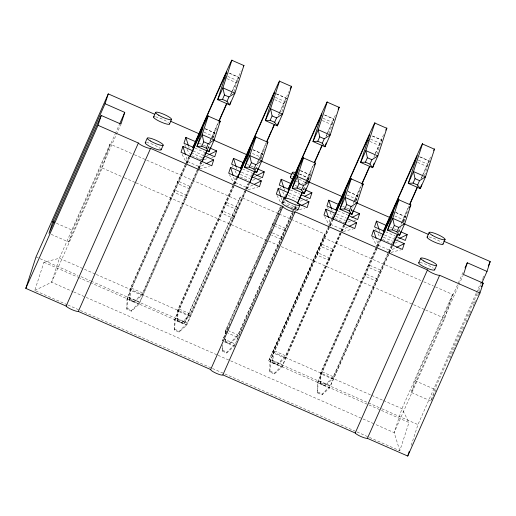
<?xml version="1.0" encoding="UTF-8"?>
<svg xmlns="http://www.w3.org/2000/svg" width="516" height="516" viewBox="0 0 516 516"><rect width="100%" height="100%" fill="white"/><g stroke="black" fill="none" stroke-linecap="round" stroke-linejoin="round"><path stroke-width="0.39" stroke-dasharray="2.58 1.94" d="M199.079 168.732L138.991 304.33L131.386 311.187L126.884 309.207L126.988 299.061L127.723 296.79L189.443 157.503M197.989 168.771L141.926 295.313L134.321 302.163L129.819 300.189L129.916 290.037L130.658 287.767L188.682 156.819M252.917 184.999L247.299 187.747L186.644 325.254L179.039 332.104L174.537 330.13L174.634 319.978L175.375 317.708L234.322 184.67M245.642 189.695L189.572 316.231L181.967 323.087L177.465 321.107L177.569 310.961L178.304 308.684L236.328 177.736M293.153 212.721L234.29 346.172L226.685 353.028L222.183 351.048L222.228 346.365M292.927 211.437L237.218 337.148L229.62 344.004L225.118 342.031L225.144 338.909M225.202 333.439L225.95 329.608L280.685 206.09M347.513 227.182L342.598 229.588L281.936 367.089L274.338 373.945L269.836 371.972L269.933 361.819L270.668 359.549L329.621 226.511M343.869 224.911L284.871 358.072L277.266 364.928L272.764 362.948L272.861 352.802L273.603 350.525L333.581 215.159M392.283 246.513L329.589 388.013L321.984 394.863L317.482 392.889L317.579 382.743L318.32 380.466L380.034 241.185M388.587 252.453L332.517 378.989L324.912 385.845L320.41 383.865L320.513 373.719L321.249 371.449L379.273 240.495M126.884 309.207L127.723 296.79L139.733 302.06L138.991 304.33L126.988 299.061L189.682 157.567M129.819 300.189L130.658 287.767L142.661 293.036L141.926 295.313L129.916 290.037L185.986 163.501M174.537 330.13L175.375 317.708L187.379 322.977L186.644 325.254L174.634 319.978L234.554 184.747L235.296 182.477L233.406 176.433M177.465 321.107L178.304 308.684L190.307 313.96L189.572 316.231L177.569 310.961L233.632 184.425M222.183 351.048L222.725 344.798M225.118 342.031L225.466 339.631M225.84 331.923L225.95 329.608L237.96 334.878L237.218 337.148L226.627 332.498M269.836 371.972L270.668 359.549L282.678 364.818L281.936 367.089L269.933 361.819L329.202 228.053M272.764 362.948L273.603 350.525L285.606 355.795L284.871 358.072L272.861 352.802L331.865 219.642M317.482 392.889L318.32 380.466L330.324 385.736L329.589 388.013L317.579 382.743L380.279 241.243M320.41 383.865L321.249 371.449L333.259 376.719L332.517 378.989L320.513 373.719L376.583 247.183M205.123 128.697L215.011 133.038L213.302 138.365M233.922 91.906L238.682 77.226L228.794 72.885M260.948 159.283L262.663 153.968L252.775 149.621M276.441 93.802L286.328 98.143L281.82 112.062M329.221 133.747L333.981 119.067L324.087 114.72M356.246 201.124L357.962 195.803L348.074 191.462M372.442 135.953L381.627 139.984L377.119 153.903M395.72 212.379L405.608 216.72L403.893 222.041M424.52 175.588L429.28 160.908L420.095 156.87M67.209 304.724L34.759 290.476L43.937 262.244L59.398 258.258L95.531 274.125M51.194 234.335L68.699 242.023L72.511 230.304L115.1 134.179M34.759 290.476L51.606 282.233L102.22 168.003L110.011 144.035L133.612 154.394M131.386 311.187L131.664 310.335L139.733 302.06L201.446 162.772M134.321 302.163L134.599 301.312L142.661 293.036L205.252 151.788M186.908 163.83L187.643 161.553L185.76 155.516M198.912 169.1L199.653 166.829L205.265 164.082M179.039 332.104L179.316 331.253L187.379 322.977L249.099 183.696M181.967 323.087L182.245 322.236L190.307 313.96L248.338 183.006M90.216 282.562L184.257 323.848L240.288 196.97L278.459 213.727M184.257 323.848L239.076 200.698L240.288 196.97M226.685 353.028L226.963 352.176L235.025 343.901L223.731 338.935M229.62 344.004L229.897 343.153L237.96 334.878L292.069 212.753M269.552 234.225L270.287 231.955M273.222 222.931L272.48 225.208L274.602 226.137M308.594 180.2L310.284 175.001L300.396 170.661M357.04 431.969L399.816 450.752L408.988 422.52L268.668 360.91L324.706 234.032L291.669 219.526M274.338 373.945L274.615 373.094L282.678 364.818L344.391 225.531M277.266 364.928L277.543 364.07L285.606 355.795L343.63 224.847M268.668 360.91L323.493 237.76L324.706 234.032M329.853 226.589L330.595 224.318L328.937 219.029M321.984 394.863L322.261 394.011L330.324 385.736L392.044 246.455M324.912 385.845L325.19 384.994L333.259 376.719L391.283 245.764M377.499 247.506L378.241 245.235L376.351 239.192M389.509 252.782L390.244 250.505L395.862 247.757M477.203 293.54L434.749 389.341L430.944 401.061L411.246 392.412L415.051 380.692L463.116 272.222M399.816 450.752L394.153 432.627L444.766 318.398L452.558 294.423L434.117 286.328M411.226 445.321L417.954 424.623L476.203 293.159M110.011 144.035L59.398 258.258L51.606 282.233L72.969 291.611M115.287 133.76L119.286 124.737M68.699 242.023L116.119 135.005M116.377 134.424L120.628 124.833M186.27 162.863L189.514 155.542M209.812 141.487L210.792 139.281M211.115 138.546L218.616 121.621M230.349 95.138L231.329 92.932M231.652 92.196L236.87 80.425A20.492 0.381 -66.3 0 1 241.269 70.666M232.548 90.79L238.676 77.226M198.273 168.132L201.846 160.083L199.021 158.838M210.051 141.552L211.683 137.875M212.012 137.14L218.526 122.427M230.916 94.473L232.219 91.526M207.651 148.769L209.941 143.616M211.895 139.191L213.205 136.243A20.492 0.381 -66.3 0 1 216.63 128.6M199.402 167.997L201.691 162.837M207.89 148.834L210.18 143.674M233.916 183.78L237.16 176.459M234.645 183.941L237.089 178.42M234.722 184.38L237.334 178.484M251.266 176.388L252.247 174.176M257.465 162.405L258.116 160.934M258.439 160.199L266.262 142.545M278.324 115.326L278.975 113.855M279.304 113.114L284.516 101.349A20.492 0.381 -66.3 0 1 287.418 94.86M280.194 111.714L286.322 98.15M245.926 189.056L248.248 183.806M257.703 162.476L266.501 142.609M278.892 114.655L279.865 112.449M255.304 169.693L257.258 165.268M259.548 160.108L260.851 157.161A20.492 0.381 -66.3 0 1 264.779 148.427M247.054 188.914L249.338 183.754M255.543 169.751L257.503 165.333M284.903 196.57L285.877 194.377M225.215 331.878L280.633 206.813M248.164 281.884L222.286 340.902L229.465 324.687M249.796 278.195L250.776 275.989M251.105 275.247L252.737 271.564M254.046 268.617L281.323 207.058M283.103 203.027L284.084 200.814M238.282 304.788L239.263 302.576M242.855 294.475L243.836 292.262M247.428 284.155L248.409 281.942M250.041 278.259L251.673 274.577M252.001 273.835L252.982 271.629M254.285 268.681L255.265 266.469M256.897 262.786L258.529 259.096M258.858 258.361L259.838 256.149M261.47 252.466L263.102 248.783M263.431 248.041L265.714 242.888M266.043 242.146L267.675 238.463M267.998 237.728L270.287 232.568M270.61 231.832L271.59 229.62M273.222 225.937L274.86 222.248M275.183 221.512L277.473 216.352M277.795 215.617L279.427 211.934M279.756 211.199L280.736 208.986M280.904 208.599L281.878 206.4M283.349 203.091L284.329 200.879M293.985 208.432L295.333 205.4M304.782 184.064L305.762 181.858M306.091 181.122L313.586 164.198M325.977 136.243L326.628 134.773M326.95 134.037L332.169 122.266A20.492 0.381 -66.3 0 1 336.097 113.526M327.841 132.631L333.968 119.067M293.249 210.709L295.571 205.465M305.349 183.393L306.652 180.452M306.981 179.716L313.502 165.004M326.215 136.308L327.518 133.367M294.784 209.038L296.094 206.09M303.279 189.875L304.911 186.192M306.543 182.503L308.504 178.085A20.492 0.381 -66.3 0 1 311.406 171.596M234.619 345.436L235.27 343.959M236.902 340.276L261.064 285.741M262.702 282.059L264.334 278.369M264.656 277.634L265.637 275.421M267.269 271.738L268.9 268.056M269.229 267.32L270.21 265.108M271.842 261.418L273.474 257.736M273.803 257L293.391 212.779M295.029 209.096L296.332 206.148M303.518 189.94L305.478 185.515M306.781 182.567L307.762 180.355M306.278 184.07L307.155 182.096M307.446 181.439L308.323 179.465M329.943 225.782L332.388 220.261M330.343 225.486L332.955 219.59M353.737 202.04L361.561 184.386M375.255 153.484L379.815 143.184A20.492 0.381 -66.3 0 1 383.743 134.45M375.493 153.549L381.221 140.752M353.325 203.575L354.305 201.369M354.627 200.634L361.8 184.451M373.861 157.232L375.164 154.284M350.925 210.792L352.557 207.11M355.498 200.479L356.15 199.002A20.492 0.381 -66.3 0 1 360.078 190.269M355.408 201.279L357.956 195.803M342.024 231.49L344.636 225.595M350.841 211.592L353.125 206.432M376.861 246.545L379.189 241.295M392.528 242.952L396.172 234.728M401.383 222.957L408.885 206.039M420.946 178.82L421.92 176.614M422.249 175.879L427.467 164.107A20.492 0.381 -66.3 0 1 430.892 156.464M423.139 174.472L429.267 160.908M388.87 251.814L392.115 244.494M400.971 224.499L401.951 222.293M402.28 221.558L408.795 206.839M421.507 178.149L422.817 175.208M398.571 231.716L400.203 228.027M402.815 222.132L403.796 219.926A20.492 0.381 -66.3 0 1 407.724 211.186M398.487 232.516L400.771 227.356M452.558 294.423L401.938 408.653L394.153 432.627L374.997 424.217M411.246 392.412L463.168 275.228M476.532 292.424L482.389 279.201M482.718 278.466L484.343 274.796M478.506 290.592L481.118 284.697M431.266 400.326L436.82 387.8M449.881 358.317L464.252 325.893M465.883 322.21L466.864 319.997M468.496 316.314L469.476 314.102M469.799 313.367L471.437 309.677M473.069 305.994L474.049 303.782M474.372 303.047L476.004 299.364M477.635 295.674L478.616 293.469M478.945 292.727L479.925 290.521M212.682 138.024L215.004 133.044M307.981 179.865L310.232 174.995M403.28 221.706L405.602 216.726M260.548 158.464L262.657 153.962M381.324 140.539L381.621 139.984M206.793 155.748L208.2 155.058M254.446 176.665L255.846 175.975M294.952 208.664L297.758 207.29M397.391 239.424L398.791 238.74M204.117 159.496L207.148 158.715M211.695 157.541L213.211 157.154M199.673 168.906L209.522 166.365M252.524 180.219L255.555 179.439M258.587 178.659L260.864 178.072M248.08 189.63L257.929 187.095M300.17 201.137L302.447 200.55M306.24 199.576L307.755 199.189M299.519 209.573L304.821 208.206M347.823 222.061L350.854 221.28M353.886 220.5L356.156 219.913M343.372 231.471L353.228 228.93M394.714 243.171L398.5 242.198M391.025 252.389L400.874 249.854M228.769 73.001L238.656 77.342M276.415 93.925L286.303 98.266M324.067 114.842L333.955 119.183M372.423 136.076L381.601 140.107M419.36 156.683L429.248 161.024M227.691 76.394L236.87 80.425M275.338 97.318L284.516 101.349M322.984 118.235L332.169 122.266M370.636 139.152L379.815 143.184M418.283 160.076L427.467 164.107M226.95 78.671L236.135 82.702M274.596 99.588L283.781 103.619M322.248 120.505L331.427 124.537M369.895 141.429L379.079 145.46M417.547 162.346L426.726 166.378M300.422 170.538L310.31 174.879M205.104 128.819L214.991 133.16M252.75 149.743L262.638 154.084M348.048 191.578L357.936 195.919M395.695 212.502L405.582 216.843M204.02 132.212L213.205 136.243M252.376 153.446L260.851 157.161M299.319 174.053L308.504 178.085M346.971 194.971L356.15 199.002M394.617 215.894L403.796 219.926M199.041 143.216L202.704 144.828M203.433 145.151L209.296 147.718M247.422 164.462L250.35 165.746M251.086 166.068L254.749 167.674M255.478 167.997L256.942 168.642M295.068 185.379L298.003 186.663M298.732 186.986L302.395 188.598M303.131 188.921L304.595 189.559M342.721 206.297L345.649 207.587M346.384 207.909L350.042 209.515M350.777 209.838L352.241 210.483M390.367 227.221L393.295 228.504M394.031 228.827L399.894 231.4M194.951 148.079L205.207 152.581M242.597 168.996L252.124 173.176M290.25 189.92L299.77 194.1M337.896 210.838L347.416 215.017M385.549 231.755L395.069 235.941M193.178 150.956L203.433 155.458M241.559 172.196L251.086 176.375M289.212 193.113L298.732 197.293M336.858 214.037L346.378 218.216M384.504 234.954L394.031 239.134M191.281 152.846L202.582 157.806M240.346 174.389L250.234 178.73M287.993 195.306L297.171 199.337M335.639 216.223L345.527 220.564M383.291 237.147L392.47 241.178M191.958 155.742L198.312 158.528M240.314 176.969L248.789 180.69M334.903 218.5L344.791 222.841M382.55 239.418L392.437 243.758M187.643 161.553L199.653 166.829M235.296 182.477L247.299 187.747M286.477 204.949L294.243 208.354M330.595 224.318L342.598 229.588M378.241 245.235L390.244 250.505M291.385 209.702L293.507 210.631M279.195 214.05L290.934 219.203M134.347 154.716L239.076 200.698M323.493 237.76L420.843 280.504M423.791 281.794L433.382 286.006M274.635 223.551L285.225 228.201L284.49 230.478L275.305 226.447M272.409 232.884L282.297 237.225L281.555 239.495L271.668 235.154M102.22 168.003L123.582 177.381M124.324 177.71L135.373 182.561M136.108 182.883L280.491 246.274M281.226 246.596L424.874 309.665M425.616 309.987L444.766 318.398M56.457 223.254L72.511 230.304M415.051 380.692L434.749 389.341M96.273 274.454L188.463 314.928M272.88 351.989L370.965 395.056M371.701 395.379L382.769 400.235M383.504 400.558L401.938 408.653L408.988 422.52M36.01 256.936L77.987 275.37M80.935 276.66L90.506 280.865M91.248 281.188L184.773 322.248M269.191 359.317L381.13 408.459M381.866 408.782L417.954 424.623M130.096 299.338L134.599 301.312M177.743 320.255L182.245 322.236M225.395 341.179L229.897 343.153M273.041 362.097L277.543 364.07M320.688 383.014L325.19 384.994M43.937 262.244L77.729 277.079M78.464 277.402L89.481 282.239M224.402 341.831L234.29 346.172M127.162 308.355L131.664 310.335M174.814 329.279L179.316 331.253M222.46 350.196L226.963 352.176M270.113 371.114L274.615 373.094M317.759 392.037L322.261 394.011M73.704 291.933L217.352 355.002M218.094 355.324L229.878 360.503M230.613 360.826L374.261 423.894M67.951 305.046L211.76 368.185M212.495 368.508L356.304 431.647M375.596 228.975L376.287 230.33M378.015 233.729L379.744 237.128M372.32 237.315L376.809 246.151M327.602 207.374L328.292 208.735M330.021 212.128L332.781 217.565M324.667 216.391L329.505 225.911M280.298 187.134L280.988 188.495M282.716 191.888L285.135 196.648M277.021 195.474L281.168 203.626M232.303 165.533L232.993 166.894M235.07 170.97L237.489 175.73M229.375 174.556L234.212 184.07M184.657 144.615L185.689 146.654M187.076 149.369L189.495 154.129M182.071 154.316L186.218 162.469M379.286 230.175L379.757 231.684M380.698 234.703L381.169 236.212M331.633 209.251L332.104 210.76M333.052 213.785L333.523 215.295M283.987 188.334L285.167 192.107M281.052 197.351L281.762 199.621M236.334 167.416L236.812 168.925M188.688 146.492L189.159 148.002M288.444 92.609A20.492 0.381 -66.3 0 1 288.915 91.584M429.054 236.921A8.707 1.58 23.9 0 1 441.67 242.462M419.985 262.567A8.707 1.58 23.9 0 1 433.305 268.21M299.383 173.847A8.707 1.58 23.9 0 1 307.117 177.936A8.707 1.58 23.9 0 1 307.059 179.755M303.918 184.186A8.707 1.58 23.9 0 1 302.041 183.683M297.526 181.955A8.707 1.58 23.9 0 1 295.816 181.148M291.592 176.782A8.707 1.58 23.9 0 1 292.295 176.878M299.087 179.194A8.707 1.58 23.9 0 1 305.736 183.103M283.226 202.53A8.707 1.58 23.9 0 1 296.861 208.406M155.542 116.835A8.707 1.58 23.9 0 1 168.474 122.615M146.473 142.487A8.707 1.58 23.9 0 1 160.108 148.363M174.995 190.114L174.253 192.384L186.257 197.66L186.998 195.383L174.995 190.114M177.923 181.09L177.181 183.367L189.191 188.637L189.927 186.366L177.923 181.09M222.641 211.031L221.899 213.308L233.909 218.578L234.645 216.307L222.641 211.031M225.569 202.014L224.834 204.284L236.838 209.554L237.579 207.284L225.569 202.014M317.94 252.872L317.198 255.143L329.208 260.419L329.943 258.142L317.94 252.872M320.868 243.855L320.133 246.126L332.136 251.395L332.878 249.125L320.868 243.855M365.586 273.79L364.851 276.066L376.854 281.336L377.589 279.066L365.586 273.79M368.521 264.772L367.779 267.043L379.782 272.319L380.524 270.042L368.521 264.772"/><path stroke-width="0.77" d="M226.679 71.956L217.681 99.665L229.691 104.941L234.915 93.151L243.881 65.551L231.871 60.282A20.492 0.381 -66.3 0 0 224.866 75.155L192.92 147.254M240.566 168.171L272.512 96.073A20.492 0.381 -66.3 0 1 279.524 81.206L291.527 86.475L282.562 114.068L277.337 125.859L265.334 120.589L274.325 92.88M481.776 283.22L487.001 271.429L467.303 262.779L463.491 274.499L483.189 283.149L479.99 293.004L407.737 456.054L367.405 438.348A6.889 1.251 23.9 0 1 361.019 436.562A6.889 1.251 23.9 0 1 355.214 432.995L222.867 374.887A6.663 1.206 23.9 0 1 216.398 373.365A6.663 1.206 23.9 0 1 210.67 369.533L78.329 311.432A6.889 1.251 23.9 0 1 71.943 309.639A6.889 1.251 23.9 0 1 66.132 306.078L25.8 288.367L36.01 256.936L108.263 93.886L154.71 114.281M105.058 103.742L52.813 221.654L49.001 233.374L101.252 115.461L120.95 124.111L124.756 112.391L105.058 103.742L108.263 93.886M25.8 288.367L98.046 125.317L101.252 115.461M193.178 150.956L182.922 146.447L181.032 152.272L211.799 165.784L213.689 159.96L204.897 156.096M196.112 141.932L185.857 137.43L183.96 143.255L194.216 147.757M208.206 116.1L202.169 134.676L196.944 146.467L208.954 151.736L214.179 139.946L220.216 121.37L208.206 116.1A20.492 0.381 -66.3 0 0 201.195 130.974L189.765 156.767M231.871 60.282L222.906 87.875L217.681 99.665L222.493 99.407L226.995 101.381L229.691 104.941L230.684 101.871M210.399 147.279L208.954 151.736L206.258 148.182L201.756 146.202L196.944 146.467L203.001 127.775L190.011 156.825M210.031 148.04L216.623 150.936L214.727 156.761L205.936 152.904M240.83 171.873L230.575 167.371L228.678 173.195L259.445 186.702L261.341 180.877L251.814 176.698M243.758 162.85L233.503 158.347L231.613 164.172L241.869 168.674M255.859 137.017L249.821 155.593L244.597 167.384L256.6 172.654L261.825 160.863L267.862 142.293L255.859 137.017A20.492 0.381 -66.3 0 0 248.847 151.891L237.741 176.949M279.524 81.206L270.558 108.799L265.334 120.589L270.139 120.325L274.641 122.305L277.337 125.859L278.582 122.028M258.052 168.197L256.6 172.654L253.904 169.1L249.402 167.126L244.597 167.384L250.66 148.692L237.657 177.749M257.678 168.964L264.269 171.854L262.38 177.678L252.853 173.499M288.476 192.79L278.221 188.288L276.331 194.113L285.851 198.292M291.411 183.773L281.156 179.271L279.259 185.096L289.515 189.598M303.505 157.941L297.468 176.511L292.243 188.308L304.253 193.577L309.477 181.787L315.508 163.211L303.505 157.941A20.492 0.381 -66.3 0 0 296.494 172.815L285.064 198.608M327.17 102.123L318.204 129.716L312.98 141.507L324.983 146.776L330.208 134.986L339.18 107.392L327.17 102.123A20.492 0.381 -66.3 0 0 320.159 116.997L288.218 189.088M305.943 188.372L304.253 193.577L301.557 190.017L297.055 188.043L292.243 188.308L298.306 169.616L285.309 198.666M326.235 142.945L324.983 146.776L322.287 143.222L317.785 141.249L312.98 141.507L321.978 113.797L288.128 189.894M299.467 197.615L308.987 201.795L307.097 207.619L298.306 203.762M306.059 190.204L311.916 192.778L310.026 198.602L301.234 194.745M336.129 213.714L325.873 209.212L323.977 215.037L354.744 228.543L356.633 222.719L347.849 218.855M339.057 204.691L328.802 200.189L326.912 206.013L337.167 210.515M351.151 178.859L345.12 197.435L339.896 209.225L351.899 214.495L357.124 202.704L363.161 184.128L351.151 178.859A20.492 0.381 -66.3 0 0 344.146 193.732L333.039 218.79M374.822 123.04L365.85 150.64L360.626 162.43L372.636 167.7L377.86 155.909L386.826 128.31L374.822 123.04A20.492 0.381 -66.3 0 0 367.811 137.914L335.864 210.012M353.35 210.038L351.899 214.495L349.203 210.941L344.701 208.961L339.896 209.225L345.959 190.533L332.955 219.59M374.132 163.101L372.636 167.7L369.94 164.14L365.438 162.166L360.626 162.43L369.611 134.715L336.103 210.077M352.976 210.799L359.568 213.695L357.672 219.519L348.887 215.662M383.775 234.632L373.52 230.13L371.63 235.954L402.39 249.46L404.286 243.636L394.759 239.456M386.703 225.608L376.448 221.106L374.558 226.93L384.813 231.439M398.803 199.782L392.766 218.352L387.542 230.142L399.545 235.419L404.77 223.621L410.807 205.052L398.803 199.782A20.492 0.381 -66.3 0 0 391.792 214.65L380.363 240.443M422.469 143.964L413.503 171.557L408.279 183.348L420.282 188.617L425.507 176.827L434.472 149.234L422.469 143.964A20.492 0.381 -66.3 0 0 415.457 158.831L383.188 231.665M400.513 232.445L399.545 235.419L396.849 231.858L392.347 229.884L387.542 230.142L393.605 211.457L380.602 240.508M421.527 184.786L420.282 188.617L417.586 185.063L413.084 183.083L408.279 183.348L417.27 155.639L383.427 231.736M400.622 231.723L407.214 234.619L405.324 240.443L396.533 236.58M407.737 456.054L409.233 451.455M487.001 271.429L490.2 261.573L443.747 241.178M119.531 124.182L124.756 112.391M66.132 306.078L138.378 143.022L98.046 125.317M153.581 117.029L155.619 112.424M145.215 142.777L147.254 138.172M78.329 311.432L150.575 148.376L282.923 206.484A6.663 1.206 23.9 0 0 288.644 210.315A6.663 1.206 23.9 0 0 295.113 211.837L427.461 269.945A6.889 1.251 23.9 0 0 433.272 273.506A6.889 1.251 23.9 0 0 439.658 275.299L479.99 293.004M169.525 124.034L171.564 119.422M161.16 149.775L163.198 145.17M192.829 148.053L226.666 71.956M201.756 146.202L203.717 141.784L202.169 134.676L214.179 139.946L208.219 143.758L206.258 148.182M222.493 99.407L224.447 94.983L222.906 87.875L234.915 93.151L228.949 96.963L226.995 101.381M218.939 120.886L226.763 103.232M219.177 120.957L227.001 103.297M202.098 161.302L204.388 156.142M205.039 154.665L206.348 151.717M202.014 162.101L207.239 150.311M240.804 168.235L274.319 92.874M249.402 167.126L251.363 162.701L249.821 155.593L261.825 160.863L255.865 164.681L253.904 169.1M270.139 120.325L272.1 115.906L270.558 108.799L282.562 114.068L276.602 117.88L274.641 122.305M266.914 141.074L271.481 130.774M272.132 129.303L274.086 124.885M266.83 141.874L274.654 124.221M249.422 182.954L254.324 171.905M249.667 183.019L254.891 171.228M290.334 177.072L292.372 172.467M281.968 202.82L284.006 198.215M210.67 369.533L282.923 206.484M297.055 188.043L299.009 183.619L297.468 176.511L309.477 181.787L303.511 185.599L301.557 190.017M317.785 141.249L319.746 136.824L318.204 129.716L330.208 134.986L324.248 138.804L322.287 143.222M314.567 161.992L319.456 150.956M320.107 149.485L322.061 145.073M314.476 162.792L322.3 145.138M297.397 203.143L301.97 192.823M297.642 203.201L302.537 192.145M222.867 374.887L295.113 211.837M297.913 209.819L299.957 205.213M344.701 208.961L346.662 204.542L345.12 197.435L357.124 202.704L351.164 206.516L349.203 210.941M365.438 162.166L367.398 157.741L365.85 150.64L377.86 155.909L371.901 159.721L369.94 164.14M361.89 183.651L369.385 166.726M362.129 183.715L369.953 166.055M345.049 224.06L349.945 213.005M344.959 224.86L350.183 213.069M392.347 229.884L394.308 225.46L392.766 218.352L404.77 223.621L398.81 227.44L396.849 231.858M413.084 183.083L415.045 178.665L413.503 171.557L425.507 176.827L419.547 180.639L417.586 185.063M409.859 203.833L417.36 186.915M409.775 204.633L417.599 186.979M393.024 244.242L397.268 234.664M392.934 245.042L397.507 234.722M427.087 237.115L429.131 232.51M418.721 262.863L420.766 258.252M355.214 432.995L427.461 269.945M443.038 244.113L445.076 239.508M434.672 269.862L436.71 265.256M367.405 438.348L439.658 275.299M465.013 267.939L467.303 262.779M488.246 265.979L490.2 261.573M481.557 286.832L483.189 283.149M208.903 154.716L216.623 150.936M205.968 163.733L213.689 159.96M256.549 175.634L264.269 171.854M254.317 184.315L261.341 180.877M304.898 196.209L311.916 192.778M301.267 205.574L308.987 201.795M351.848 217.475L359.568 213.695M348.913 226.498L356.633 222.719M399.494 238.392L407.214 234.619M396.565 247.416L404.286 243.636M224.125 77.426L225.537 78.045M367.07 140.184L368.482 140.81M224.447 94.983L228.949 96.963M272.1 115.906L276.602 117.88M319.746 136.824L324.248 138.804M367.398 157.741L371.901 159.721M415.045 178.665L419.547 180.639M295.758 175.085L297.171 175.704M170.196 121.079L199.692 134.031M213.701 140.178L246.88 154.748M261.625 161.218L291.856 174.492M308.813 181.942L342.734 196.828M356.743 202.982L389.922 217.546M403.931 223.699L428.261 234.38M203.717 141.784L208.219 143.758M251.363 162.701L255.865 164.681M299.009 183.619L303.511 185.599M346.662 204.542L351.164 206.516M394.308 225.46L398.81 227.44M52.813 221.654L54.27 222.293M376.448 221.106L379.047 229.42M373.52 230.13L376.119 238.437M328.802 200.189L331.401 208.496M325.873 209.212L328.466 217.52M281.156 179.271L283.748 187.579M278.221 188.288L280.82 196.596M233.503 158.347L236.102 166.655M230.575 167.371L233.168 175.679M185.857 137.43L188.45 145.738M182.922 146.447L185.521 154.761M219.442 122.569A20.492 0.381 -66.3 0 1 220.216 121.37M267.095 143.493A20.492 0.381 -66.3 0 1 267.862 142.293M314.45 165.017A20.492 0.381 -66.3 0 1 315.508 163.211M362.393 185.334A20.492 0.381 -66.3 0 1 363.161 184.128M409.414 207.555A20.492 0.381 -66.3 0 1 410.807 205.052M243.365 66.248A20.492 0.381 -66.3 0 1 243.881 65.551M290.134 88.978A20.492 0.381 -66.3 0 1 291.527 86.475M338.115 109.199A20.492 0.381 -66.3 0 1 339.18 107.392M385.762 130.116A20.492 0.381 -66.3 0 1 386.826 128.31M433.704 150.433A20.492 0.381 -66.3 0 1 434.472 149.234M442.954 243.7A8.707 1.58 23.9 0 1 433.988 241.862A8.707 1.58 23.9 0 1 427.79 236.805M434.317 269.094A8.707 1.58 23.9 0 1 426.5 267.998A8.707 1.58 23.9 0 1 419.205 262.573M292.83 179.491A8.707 1.58 23.9 0 1 290.811 176.782M293.127 177.053A8.707 1.58 23.9 0 1 293.585 177.175M294.868 174.885A8.707 1.58 23.9 0 1 296.107 172.699M297.719 209.238A8.707 1.58 23.9 0 1 289.45 207.832A8.707 1.58 23.9 0 1 282.445 202.53M169.441 123.621A8.707 1.58 23.9 0 1 160.482 121.782A8.707 1.58 23.9 0 1 154.278 116.719M160.805 149.008A8.707 1.58 23.9 0 1 152.988 147.911A8.707 1.58 23.9 0 1 145.693 142.493M150.575 148.376A6.889 1.251 23.9 0 1 144.19 146.589A6.889 1.251 23.9 0 1 138.378 143.022M432.221 235.29A8.707 1.58 23.9 0 0 445.018 239.611A8.707 1.58 23.9 0 0 434.072 233.122A8.707 1.58 23.9 0 0 432.221 235.29M423.849 261.038A8.707 1.58 23.9 0 0 436.652 265.353A8.707 1.58 23.9 0 0 425.706 258.871A8.707 1.58 23.9 0 0 423.849 261.038M287.096 200.995A8.707 1.58 23.9 0 0 299.899 205.316A8.707 1.58 23.9 0 0 288.954 198.828A8.707 1.58 23.9 0 0 287.096 200.995M158.709 115.203A8.707 1.58 23.9 0 0 171.505 119.525A8.707 1.58 23.9 0 0 160.56 113.043A8.707 1.58 23.9 0 0 158.709 115.203M150.343 140.952A8.707 1.58 23.9 0 0 163.14 145.273A8.707 1.58 23.9 0 0 152.194 138.791A8.707 1.58 23.9 0 0 150.343 140.952"/></g></svg>
